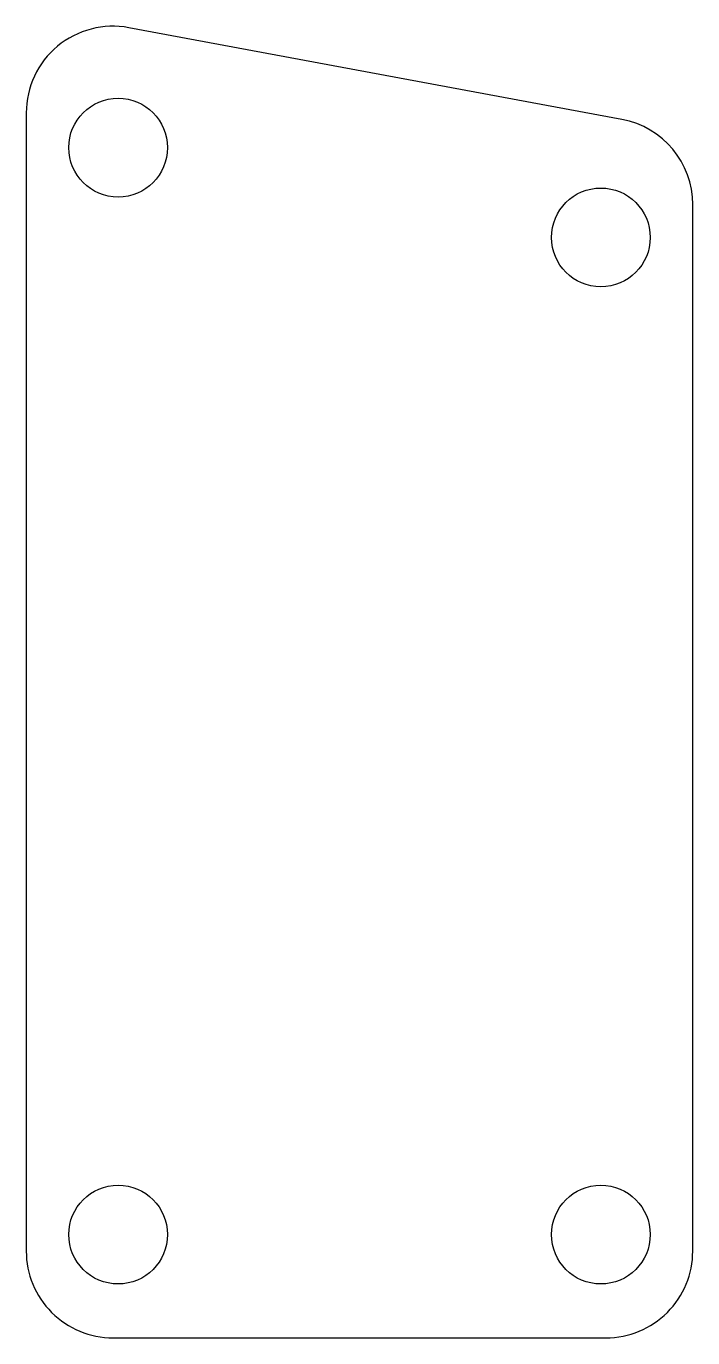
# Model space of a CAD drawing. Header units: millimetres. Extents: x -45.1 to -10.6, y 42.1 to 110.1.
import ezdxf

# ---------------------------------------------------------------- set-up
doc = ezdxf.new("R2010")
doc.units = ezdxf.units.MM
doc.layers.get('0').update_dxf_attribs({"linetype": 'CONTINUOUS'})

msp = doc.modelspace()

# ---------------------------------------------------------------- linework, layer by layer
msp.add_lwpolyline([(-45.143, 46.626, 0.414214), (-40.651, 42.134), (-15.115, 42.134, 0.414214), (-10.623, 46.626), (-10.623, 100.841, 0.36131), (-14.294, 105.257), (-39.829, 110.008, 0.469173), (-45.143, 105.592)], format="xyb", close=True)
for centre in [(-40.383, 103.794), (-15.383, 99.143), (-40.383, 47.48), (-15.383, 47.48)]:
    msp.add_circle(centre, 2.558)

doc.saveas('drawing.dxf')
